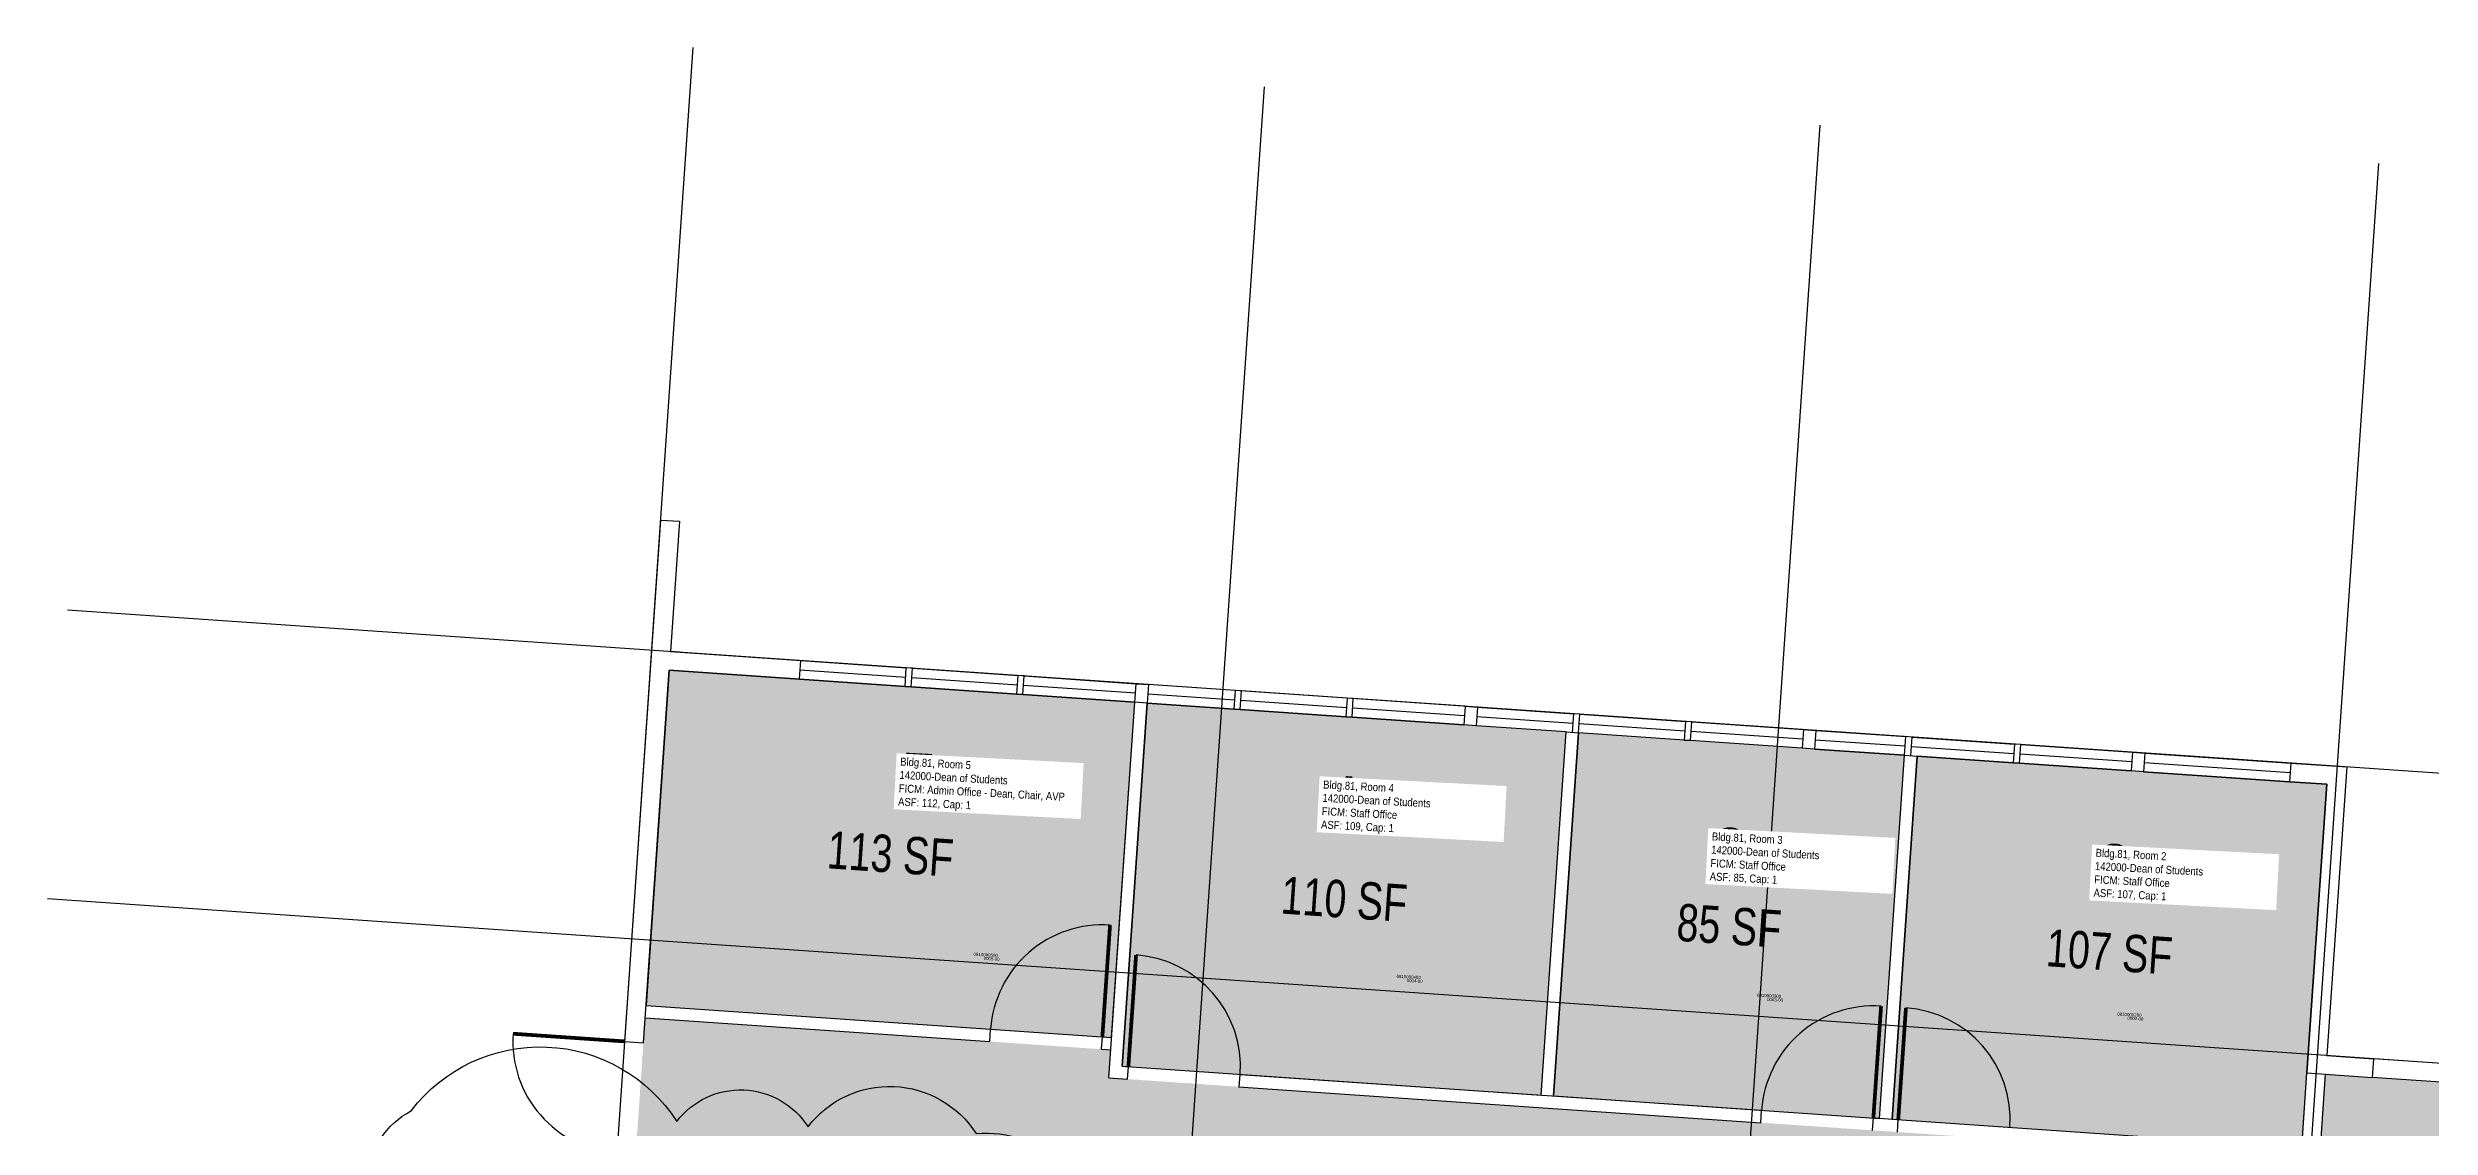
# Model space of a CAD drawing. Header units: inches. Extents: x 69222632 to 69224162, y 27679979 to 27681206.
# Drawn here: x 69222683 to 69223449, y 27680859 to 27681206 of the extents above; entities that cross this region are included whole.
import ezdxf
from ezdxf.enums import TextEntityAlignment as Align

# ---------------------------------------------------------------- set-up
doc = ezdxf.new("R2010")
doc.units = ezdxf.units.IN
doc.header["$LTSCALE"] = 50
doc.header["$MEASUREMENT"] = 0
for name, color, linetype in [('A-DOOR', 2, 'CONTINUOUS'), ('A-GLAZ', 1, 'CONTINUOUS'), ('A-GRID', 1, 'CONTINUOUS'), ('A-IDEN-RNUM', 7, 'CONTINUOUS'), ('A-IDEN-SNUM', 4, 'CONTINUOUS'), ('A-IDEN-VNUM', 4, 'CONTINUOUS'), ('A-WALL', 5, 'CONTINUOUS'), ('AREA-ASSIGN', 7, 'CONTINUOUS'), ('AREA-GROSS', 1, 'CONTINUOUS'), ('AREA-TEXT', 3, 'CONTINUOUS'), ('Rooms-Category-Color', 7, 'CONTINUOUS'), ('Rooms-College-Color', 7, 'CONTINUOUS'), ('Rooms-Department-Color', 7, 'CONTINUOUS'), ('Rooms-Division-Color', 7, 'CONTINUOUS'), ('Rooms-Information', 7, 'CONTINUOUS')]:
    doc.layers.add(name, color=color, linetype=linetype)
doc.layers.add('A-REV', color=1, linetype='CONTINUOUS', true_color=0xff0000)
doc.styles.add('CP_AREA', font='arial.ttf', dxfattribs={"height": 15})
doc.styles.add('CP_ROOMSNUMBER', font='arial.ttf', dxfattribs={"height": 1})
doc.styles.add('CP_ROOMVNUMBER', font='arial.ttf', dxfattribs={"width": 0.85, "height": 0.075})

msp = doc.modelspace()

# ---------------------------------------------------------------- hatches: boundary and pattern name
at = {"layer": 'Rooms-Category-Color', "true_color": 0xfa9ba3}
for points in [[(69223032.68, 27680995.4), (69222996.76, 27680997.88), (69222994.77, 27680998.01), (69222960.85, 27681000.35), (69222958.86, 27681000.48), (69222924.93, 27681002.82), (69222883.03, 27681005.7), (69222875.62, 27680897.96), (69223025.26, 27680887.66)], [(69223171.35, 27680985.86), (69223142.41, 27680987.85), (69223138.42, 27680988.13), (69223102.51, 27680990.6), (69223100.52, 27680990.74), (69223066.59, 27680993.07), (69223064.6, 27680993.21), (69223036.66, 27680995.13), (69223028.63, 27680878.41), (69223163.31, 27680869.14)], [(69223280.08, 27680978.38), (69223251.15, 27680980.37), (69223247.16, 27680980.65), (69223211.25, 27680983.12), (69223209.26, 27680983.25), (69223175.33, 27680985.59), (69223167.3, 27680868.86), (69223272.05, 27680861.66)], [(69223415.77, 27680969.05), (69223403.8, 27680969.87), (69223356.89, 27680973.1), (69223352.91, 27680973.37), (69223316.99, 27680975.84), (69223315, 27680975.98), (69223284.07, 27680978.11), (69223276.04, 27680861.38), (69223407.74, 27680852.32), (69223409.39, 27680876.27)]]:
    msp.add_hatch(color=241, dxfattribs=at).paths.add_polyline_path(points)
at = {"layer": 'Rooms-Category-Color', "true_color": 0xadadad}
for points in [[(69223270.63, 27680724.47), (69223318.52, 27680721.17), (69223327.65, 27680853.83), (69223024.37, 27680874.69), (69223024.99, 27680883.67), (69222875.34, 27680893.97), (69222872.12, 27680847.08), (69222920, 27680843.78), (69222919.93, 27680842.78), (69222991.76, 27680837.84), (69222991.42, 27680832.85), (69222990.42, 27680832.92), (69222971.1, 27680537.55), (69223293.33, 27680515.38), (69223296.35, 27680559.28), (69223307.33, 27680558.52), (69223318.52, 27680721.17), (69223270.63, 27680724.47), (69223260.47, 27680576.82), (69223174.68, 27680582.72), (69223174.41, 27680578.73), (69223022.77, 27680589.16), (69223038.69, 27680820.62), (69223190.33, 27680810.18), (69223190.06, 27680806.19), (69223275.85, 27680800.29)], [(69223469.77, 27680778.89), (69223476.16, 27680871.67), (69223415.37, 27680875.85), (69223408.99, 27680783.07)]]:
    msp.add_hatch(color=253, dxfattribs=at).paths.add_polyline_path(points)
at = {"layer": 'Rooms-College-Color', "true_color": 0x80bc67}
for points in [[(69223032.68, 27680995.4), (69222996.76, 27680997.88), (69222994.77, 27680998.01), (69222960.85, 27681000.35), (69222958.86, 27681000.48), (69222924.93, 27681002.82), (69222883.03, 27681005.7), (69222875.62, 27680897.96), (69223025.26, 27680887.66)], [(69223171.35, 27680985.86), (69223142.41, 27680987.85), (69223138.42, 27680988.13), (69223102.51, 27680990.6), (69223100.52, 27680990.74), (69223066.59, 27680993.07), (69223064.6, 27680993.21), (69223036.66, 27680995.13), (69223028.63, 27680878.41), (69223163.31, 27680869.14)], [(69223280.08, 27680978.38), (69223251.15, 27680980.37), (69223247.16, 27680980.65), (69223211.25, 27680983.12), (69223209.26, 27680983.25), (69223175.33, 27680985.59), (69223167.3, 27680868.86), (69223272.05, 27680861.66)], [(69223415.77, 27680969.05), (69223403.8, 27680969.87), (69223356.89, 27680973.1), (69223352.91, 27680973.37), (69223316.99, 27680975.84), (69223315, 27680975.98), (69223284.07, 27680978.11), (69223276.04, 27680861.38), (69223407.74, 27680852.32), (69223409.39, 27680876.27)]]:
    msp.add_hatch(color=83, dxfattribs=at).paths.add_polyline_path(points)
at = {"layer": 'Rooms-College-Color', "true_color": 0xadadad}
for points in [[(69223270.63, 27680724.47), (69223318.52, 27680721.17), (69223327.65, 27680853.83), (69223024.37, 27680874.69), (69223024.99, 27680883.67), (69222875.34, 27680893.97), (69222872.12, 27680847.08), (69222920, 27680843.78), (69222919.93, 27680842.78), (69222991.76, 27680837.84), (69222991.42, 27680832.85), (69222990.42, 27680832.92), (69222971.1, 27680537.55), (69223293.33, 27680515.38), (69223296.35, 27680559.28), (69223307.33, 27680558.52), (69223318.52, 27680721.17), (69223270.63, 27680724.47), (69223260.47, 27680576.82), (69223174.68, 27680582.72), (69223174.41, 27680578.73), (69223022.77, 27680589.16), (69223038.69, 27680820.62), (69223190.33, 27680810.18), (69223190.06, 27680806.19), (69223275.85, 27680800.29)], [(69223469.77, 27680778.89), (69223476.16, 27680871.67), (69223415.37, 27680875.85), (69223408.99, 27680783.07)]]:
    msp.add_hatch(color=253, dxfattribs=at).paths.add_polyline_path(points)
at = {"layer": 'Rooms-Department-Color', "true_color": 0x604aed}
for points in [[(69223032.68, 27680995.4), (69222996.76, 27680997.88), (69222994.77, 27680998.01), (69222960.85, 27681000.35), (69222958.86, 27681000.48), (69222924.93, 27681002.82), (69222883.03, 27681005.7), (69222875.62, 27680897.96), (69223025.26, 27680887.66)], [(69223171.35, 27680985.86), (69223142.41, 27680987.85), (69223138.42, 27680988.13), (69223102.51, 27680990.6), (69223100.52, 27680990.74), (69223066.59, 27680993.07), (69223064.6, 27680993.21), (69223036.66, 27680995.13), (69223028.63, 27680878.41), (69223163.31, 27680869.14)], [(69223280.08, 27680978.38), (69223251.15, 27680980.37), (69223247.16, 27680980.65), (69223211.25, 27680983.12), (69223209.26, 27680983.25), (69223175.33, 27680985.59), (69223167.3, 27680868.86), (69223272.05, 27680861.66)], [(69223415.77, 27680969.05), (69223403.8, 27680969.87), (69223356.89, 27680973.1), (69223352.91, 27680973.37), (69223316.99, 27680975.84), (69223315, 27680975.98), (69223284.07, 27680978.11), (69223276.04, 27680861.38), (69223407.74, 27680852.32), (69223409.39, 27680876.27)]]:
    msp.add_hatch(color=173, dxfattribs=at).paths.add_polyline_path(points)
at = {"layer": 'Rooms-Department-Color', "true_color": 0xacacac}
for points in [[(69223270.63, 27680724.47), (69223318.52, 27680721.17), (69223327.65, 27680853.83), (69223024.37, 27680874.69), (69223024.99, 27680883.67), (69222875.34, 27680893.97), (69222872.12, 27680847.08), (69222920, 27680843.78), (69222919.93, 27680842.78), (69222991.76, 27680837.84), (69222991.42, 27680832.85), (69222990.42, 27680832.92), (69222971.1, 27680537.55), (69223293.33, 27680515.38), (69223296.35, 27680559.28), (69223307.33, 27680558.52), (69223318.52, 27680721.17), (69223270.63, 27680724.47), (69223260.47, 27680576.82), (69223174.68, 27680582.72), (69223174.41, 27680578.73), (69223022.77, 27680589.16), (69223038.69, 27680820.62), (69223190.33, 27680810.18), (69223190.06, 27680806.19), (69223275.85, 27680800.29)], [(69223469.77, 27680778.89), (69223476.16, 27680871.67), (69223415.37, 27680875.85), (69223408.99, 27680783.07)]]:
    msp.add_hatch(color=253, dxfattribs=at).paths.add_polyline_path(points)
at = {"layer": 'Rooms-Division-Color', "true_color": 0x604aed}
for points in [[(69223032.68, 27680995.4), (69222996.76, 27680997.88), (69222994.77, 27680998.01), (69222960.85, 27681000.35), (69222958.86, 27681000.48), (69222924.93, 27681002.82), (69222883.03, 27681005.7), (69222875.62, 27680897.96), (69223025.26, 27680887.66)], [(69223171.35, 27680985.86), (69223142.41, 27680987.85), (69223138.42, 27680988.13), (69223102.51, 27680990.6), (69223100.52, 27680990.74), (69223066.59, 27680993.07), (69223064.6, 27680993.21), (69223036.66, 27680995.13), (69223028.63, 27680878.41), (69223163.31, 27680869.14)], [(69223280.08, 27680978.38), (69223251.15, 27680980.37), (69223247.16, 27680980.65), (69223211.25, 27680983.12), (69223209.26, 27680983.25), (69223175.33, 27680985.59), (69223167.3, 27680868.86), (69223272.05, 27680861.66)], [(69223415.77, 27680969.05), (69223403.8, 27680969.87), (69223356.89, 27680973.1), (69223352.91, 27680973.37), (69223316.99, 27680975.84), (69223315, 27680975.98), (69223284.07, 27680978.11), (69223276.04, 27680861.38), (69223407.74, 27680852.32), (69223409.39, 27680876.27)]]:
    msp.add_hatch(color=173, dxfattribs=at).paths.add_polyline_path(points)
at = {"layer": 'Rooms-Division-Color', "true_color": 0xadadad}
for points in [[(69223270.63, 27680724.47), (69223318.52, 27680721.17), (69223327.65, 27680853.83), (69223024.37, 27680874.69), (69223024.99, 27680883.67), (69222875.34, 27680893.97), (69222872.12, 27680847.08), (69222920, 27680843.78), (69222919.93, 27680842.78), (69222991.76, 27680837.84), (69222991.42, 27680832.85), (69222990.42, 27680832.92), (69222971.1, 27680537.55), (69223293.33, 27680515.38), (69223296.35, 27680559.28), (69223307.33, 27680558.52), (69223318.52, 27680721.17), (69223270.63, 27680724.47), (69223260.47, 27680576.82), (69223174.68, 27680582.72), (69223174.41, 27680578.73), (69223022.77, 27680589.16), (69223038.69, 27680820.62), (69223190.33, 27680810.18), (69223190.06, 27680806.19), (69223275.85, 27680800.29)], [(69223469.77, 27680778.89), (69223476.16, 27680871.67), (69223415.37, 27680875.85), (69223408.99, 27680783.07)]]:
    msp.add_hatch(color=253, dxfattribs=at).paths.add_polyline_path(points)

# ---------------------------------------------------------------- linework, layer by layer
at = {"layer": 'A-DOOR', "const_width": 1.2}
for points in [[(69223022.27, 27680887.86), (69223024.74, 27680923.78)], [(69223030.63, 27680878.27), (69223033.1, 27680914.18)], [(69223270.05, 27680861.8), (69223272.52, 27680897.71)], [(69223278.04, 27680861.25), (69223280.51, 27680897.16)], [(69222868.81, 27680886.4), (69222832.89, 27680888.87)]]:
    msp.add_lwpolyline(points, dxfattribs=at)
at = {"layer": 'A-DOOR'}
for centre, start, end in [((69223022.27, 27680887.86), 86.064, 176.064), ((69223030.63, 27680878.27), 356.064, 86.064), ((69223270.05, 27680861.8), 86.064, 176.064), ((69223278.04, 27680861.25), 356.064, 86.064), ((69222868.81, 27680886.4), 176.064, 266.064)]:
    msp.add_arc(centre, 36, start, end, dxfattribs=at)
at = {"layer": 'A-GLAZ'}
for p, q in [((69222925.14, 27681005.81), (69222959.06, 27681003.48)), ((69222925.34, 27681008.8), (69222959.27, 27681006.47)), ((69222961.26, 27681006.33), (69222995.18, 27681004)), ((69222924.93, 27681002.82), (69222958.86, 27681000.48)), ((69222960.85, 27681000.35), (69222994.77, 27680998.01)), ((69222961.05, 27681003.34), (69222994.98, 27681001.01)), ((69222996.76, 27680997.88), (69223032.68, 27680995.4)), ((69222996.97, 27681000.87), (69223032.88, 27680998.4)), ((69222997.17, 27681003.86), (69223033.09, 27681001.39)), ((69223036.87, 27680998.12), (69223064.81, 27680996.2)), ((69223065.01, 27680999.19), (69223037.08, 27681001.12)), ((69223100.93, 27680996.72), (69223067, 27680999.06)), ((69223036.66, 27680995.13), (69223064.6, 27680993.21)), ((69223066.59, 27680993.07), (69223100.52, 27680990.74)), ((69223066.8, 27680996.06), (69223100.72, 27680993.73)), ((69223102.51, 27680990.6), (69223138.42, 27680988.13)), ((69223102.71, 27680993.59), (69223138.63, 27680991.12)), ((69223138.83, 27680994.11), (69223102.92, 27680996.59)), ((69223142.62, 27680990.85), (69223173.55, 27680988.72)), ((69223142.82, 27680993.84), (69223173.75, 27680991.71)), ((69223175.74, 27680991.57), (69223209.67, 27680989.24)), ((69223171.35, 27680985.86), (69223142.41, 27680987.85)), ((69223209.26, 27680983.25), (69223175.33, 27680985.59)), ((69223175.54, 27680988.58), (69223209.46, 27680986.25)), ((69223247.16, 27680980.65), (69223211.25, 27680983.12)), ((69223211.45, 27680986.11), (69223247.37, 27680983.64)), ((69223211.66, 27680989.1), (69223247.57, 27680986.63)), ((69223251.35, 27680983.37), (69223280.29, 27680981.37)), ((69223251.56, 27680986.36), (69223280.5, 27680984.37)), ((69223282.49, 27680984.23), (69223315.41, 27680981.96)), ((69223251.15, 27680980.37), (69223280.08, 27680978.38)), ((69223282.28, 27680981.24), (69223315.21, 27680978.97)), ((69223284.07, 27680978.11), (69223315, 27680975.98)), ((69223316.99, 27680975.84), (69223352.91, 27680973.37)), ((69223317.2, 27680978.84), (69223353.11, 27680976.36)), ((69223317.4, 27680981.83), (69223353.32, 27680979.36)), ((69223357.1, 27680976.09), (69223404.01, 27680972.86)), ((69223357.31, 27680979.08), (69223404.21, 27680975.86)), ((69223356.89, 27680973.1), (69223403.8, 27680969.87))]:
    msp.add_line(p, q, dxfattribs=at)
at = {"layer": 'A-GRID'}
for p, q in [((69222823.34, 27680225.59), (69222890.79, 27681205.83)), ((69223006.93, 27680212.96), (69223074.37, 27681193.2)), ((69223185.55, 27680200.67), (69223252.99, 27681180.91)), ((69223365.06, 27680188.32), (69223432.51, 27681168.56)), ((69224161.95, 27680923.72), (69222689.71, 27681025.02)), ((69224155.57, 27680830.94), (69222683.32, 27680932.24))]:
    msp.add_line(p, q, dxfattribs=at)
at = {"layer": 'A-REV'}
msp.add_lwpolyline([(69222800.2, 27680864.14, -0.520567), (69222885.48, 27680860.67, -0.520567), (69222927.68, 27680858.95, -0.520567), (69222981.71, 27680856.75, -0.520567), (69223015.81, 27680817.65, -0.520567), (69223019, 27680739.48, -0.520567), (69222969.15, 27680734.81, -0.520567), (69222929.77, 27680737.07, -0.520567), (69222835.76, 27680742.45, -0.520567), (69222790.22, 27680775.15, -0.520567), (69222795.04, 27680818.14, -0.520567)], format="xyb", close=True, dxfattribs=at)
at = {"layer": 'A-WALL'}
for p, q in [((69222868.81, 27680886.4), (69222880.34, 27681054)), ((69222880.34, 27681054), (69222886.33, 27681053.59)), ((69222886.33, 27681053.59), (69222883.44, 27681011.69)), ((69222874.79, 27680885.98), (69222883.03, 27681005.7)), ((69222883.03, 27681005.7), (69222924.93, 27681002.82)), ((69222886.02, 27681005.49), (69222883.05, 27681005.7)), ((69222883.44, 27681011.69), (69222925.34, 27681008.8)), ((69222886.44, 27681011.48), (69222883.44, 27681011.69)), ((69222924.93, 27681002.82), (69222925.34, 27681008.8)), ((69222958.86, 27681000.48), (69222959.27, 27681006.47)), ((69222961.26, 27681006.33), (69222959.27, 27681006.47)), ((69222960.85, 27681000.35), (69222961.26, 27681006.33)), ((69222958.86, 27681000.48), (69222960.85, 27681000.35)), ((69222994.77, 27680998.01), (69222995.18, 27681004)), ((69222994.77, 27680998.01), (69222996.76, 27680997.88)), ((69222997.17, 27681003.86), (69222995.18, 27681004)), ((69222996.76, 27680997.88), (69222997.17, 27681003.86)), ((69223032.68, 27680995.4), (69223033.09, 27681001.39)), ((69223033.09, 27681001.39), (69223037.08, 27681001.12)), ((69223037.08, 27681001.12), (69223036.66, 27680995.13)), ((69223064.6, 27680993.21), (69223065.01, 27680999.19)), ((69223067, 27680999.06), (69223065.01, 27680999.19)), ((69223066.59, 27680993.07), (69223067, 27680999.06)), ((69223024.37, 27680874.69), (69223032.68, 27680995.4)), ((69223028.63, 27680878.41), (69223036.66, 27680995.13)), ((69223036.66, 27680995.13), (69223032.68, 27680995.4)), ((69223064.6, 27680993.21), (69223066.59, 27680993.07)), ((69223100.93, 27680996.72), (69223100.52, 27680990.74)), ((69223100.52, 27680990.74), (69223102.51, 27680990.6)), ((69223102.92, 27680996.59), (69223100.93, 27680996.72)), ((69223102.51, 27680990.6), (69223102.92, 27680996.59)), ((69223138.83, 27680994.11), (69223138.42, 27680988.13)), ((69223138.83, 27680994.11), (69223142.82, 27680993.84)), ((69223142.82, 27680993.84), (69223142.41, 27680987.85)), ((69223173.34, 27680985.73), (69223173.75, 27680991.71)), ((69223175.74, 27680991.57), (69223173.75, 27680991.71)), ((69223175.33, 27680985.59), (69223175.74, 27680991.57)), ((69223142.41, 27680987.85), (69223138.42, 27680988.13)), ((69223163.31, 27680869.14), (69223171.35, 27680985.86)), ((69223167.3, 27680868.86), (69223175.33, 27680985.59)), ((69223171.35, 27680985.86), (69223175.33, 27680985.59)), ((69223209.67, 27680989.24), (69223209.26, 27680983.25)), ((69223209.26, 27680983.25), (69223211.25, 27680983.12)), ((69223211.66, 27680989.1), (69223209.67, 27680989.24)), ((69223211.25, 27680983.12), (69223211.66, 27680989.1)), ((69223247.57, 27680986.63), (69223247.16, 27680980.65)), ((69223247.57, 27680986.63), (69223251.56, 27680986.36)), ((69223251.56, 27680986.36), (69223251.15, 27680980.37)), ((69223280.08, 27680978.38), (69223280.5, 27680984.37)), ((69223282.49, 27680984.23), (69223280.5, 27680984.37)), ((69223282.08, 27680978.24), (69223282.49, 27680984.23)), ((69223315.41, 27680981.96), (69223315, 27680975.98)), ((69223317.4, 27680981.83), (69223315.41, 27680981.96)), ((69223251.15, 27680980.37), (69223247.16, 27680980.65)), ((69223272.05, 27680861.66), (69223280.08, 27680978.38)), ((69223276.04, 27680861.38), (69223284.07, 27680978.11)), ((69223280.08, 27680978.38), (69223284.07, 27680978.11)), ((69223315, 27680975.98), (69223316.99, 27680975.84)), ((69223316.99, 27680975.84), (69223317.4, 27680981.83)), ((69223353.32, 27680979.36), (69223352.91, 27680973.37)), ((69223353.32, 27680979.36), (69223357.31, 27680979.08)), ((69223357.31, 27680979.08), (69223356.89, 27680973.1)), ((69223404.21, 27680975.86), (69223403.8, 27680969.87)), ((69223404.21, 27680975.86), (69223422.17, 27680974.62)), ((69223422.17, 27680974.62), (69223415.79, 27680881.84)), ((69223356.89, 27680973.1), (69223352.91, 27680973.37)), ((69223403.8, 27680969.87), (69223415.77, 27680969.05)), ((69223415.77, 27680969.05), (69223409.39, 27680876.27)), ((69222875.62, 27680897.96), (69222986.36, 27680890.34)), ((69222875.34, 27680893.97), (69222986.08, 27680886.35)), ((69222986.08, 27680886.35), (69222986.36, 27680890.34)), ((69222868.81, 27680886.4), (69222874.79, 27680885.98)), ((69223022, 27680883.88), (69223022.27, 27680887.86)), ((69223022, 27680883.88), (69223024.99, 27680883.67)), ((69223022.27, 27680887.86), (69223025.26, 27680887.66)), ((69223028.63, 27680878.41), (69223030.63, 27680878.27)), ((69223030.36, 27680874.28), (69223030.63, 27680878.27)), ((69223066.27, 27680871.81), (69223066.55, 27680875.8)), ((69223066.55, 27680875.8), (69223234.14, 27680864.27)), ((69223402.39, 27680774.51), (69223409.39, 27680876.27)), ((69223408.37, 27680774.09), (69223415.37, 27680875.85)), ((69223409.39, 27680876.27), (69223430.34, 27680874.82)), ((69223415.79, 27680881.84), (69223430.75, 27680880.81)), ((69223430.75, 27680880.81), (69223430.34, 27680874.82)), ((69223460.27, 27680872.76), (69223430.34, 27680874.82)), ((69223460.68, 27680878.75), (69223430.75, 27680880.81)), ((69223024.37, 27680874.69), (69223030.36, 27680874.28)), ((69223066.05, 27680871.83), (69223233.86, 27680860.28)), ((69223233.86, 27680860.28), (69223234.14, 27680864.27)), ((69223269.78, 27680857.81), (69223270.05, 27680861.8)), ((69223270.05, 27680861.8), (69223278.04, 27680861.25)), ((69223277.76, 27680857.26), (69223278.04, 27680861.25))]:
    msp.add_line(p, q, dxfattribs=at)
at = {"layer": 'AREA-ASSIGN'}
for points in [[(69223032.68, 27680995.4), (69222996.76, 27680997.88), (69222994.77, 27680998.01), (69222960.85, 27681000.35), (69222958.86, 27681000.48), (69222924.93, 27681002.82), (69222883.03, 27681005.7), (69222875.62, 27680897.96), (69223025.26, 27680887.66)], [(69223171.35, 27680985.86), (69223142.41, 27680987.85), (69223138.42, 27680988.13), (69223102.51, 27680990.6), (69223100.52, 27680990.74), (69223066.59, 27680993.07), (69223064.6, 27680993.21), (69223036.66, 27680995.13), (69223028.63, 27680878.41), (69223163.31, 27680869.14)], [(69223280.08, 27680978.38), (69223251.15, 27680980.37), (69223247.16, 27680980.65), (69223211.25, 27680983.12), (69223209.26, 27680983.25), (69223175.33, 27680985.59), (69223167.3, 27680868.86), (69223272.05, 27680861.66)], [(69223415.77, 27680969.05), (69223403.8, 27680969.87), (69223356.89, 27680973.1), (69223352.91, 27680973.37), (69223316.99, 27680975.84), (69223315, 27680975.98), (69223284.07, 27680978.11), (69223276.04, 27680861.38), (69223407.74, 27680852.32), (69223409.39, 27680876.27)]]:
    msp.add_lwpolyline(points, close=True, dxfattribs=at)
at = {"layer": 'AREA-ASSIGN', "const_width": 0.001}
msp.add_lwpolyline([(69223327.65, 27680853.83), (69223024.37, 27680874.69), (69223024.99, 27680883.67), (69222875.34, 27680893.97), (69222872.12, 27680847.08)], dxfattribs=at)
msp.add_lwpolyline([(69223469.77, 27680778.89), (69223476.16, 27680871.67), (69223415.37, 27680875.85), (69223408.99, 27680783.07)], close=True, dxfattribs=at)
at = {"layer": 'AREA-GROSS', "const_width": 0.012}
msp.add_lwpolyline([(69222880.34, 27681054), (69222886.33, 27681053.59), (69222883.44, 27681011.69), (69223422.17, 27680974.62), (69223415.79, 27680881.84), (69223918.6, 27680847.24), (69223900.47, 27680583.87), (69223397.66, 27680618.46), (69223381.19, 27680379.03), (69222842.46, 27680416.09), (69222839.79, 27680377.19), (69222833.83, 27680377.6), (69222848.01, 27680584.11), (69222812.09, 27680586.58), (69222817.86, 27680670.38), (69222805.89, 27680671.21), (69222812.68, 27680769.97), (69222824.66, 27680769.15), (69222830.22, 27680849.96), (69222866.13, 27680847.49)], close=True, dxfattribs=at)

# ---------------------------------------------------------------- texts
at = {"layer": 'A-IDEN-RNUM', "style": 'CP_ROOMSNUMBER'}
for s, p in [('0005-00', (69222986.69, 27680912.96)), ('0004-00', (69223122.64, 27680905.86)), ('0003-00', (69223238.45, 27680899.8)), ('0002-00', (69223354.26, 27680893.75))]:
    msp.add_text(s, height=1, rotation=357.00801, dxfattribs=at).set_placement(p, align=Align.MIDDLE)
at = {"layer": 'A-IDEN-SNUM', "style": 'CP_ROOMSNUMBER'}
for s, p in [('0810000500', (69222984.76, 27680914.24)), ('0810000400', (69223120.71, 27680907.14)), ('0810000300', (69223236.52, 27680901.08)), ('0810000200', (69223352.33, 27680895.03))]:
    msp.add_text(s, height=1, rotation=357.00801, dxfattribs=at).set_placement(p, align=Align.MIDDLE)
at = {"layer": 'A-IDEN-VNUM', "style": 'CP_ROOMVNUMBER', "width": 0.85}
for s, p in [('5', (69222962.92, 27680969.88)), ('4', (69223098.87, 27680962.77)), ('3', (69223223.78, 27680945.97)), ('2', (69223347.12, 27680940.89))]:
    msp.add_text(s, height=18, rotation=357.00801, dxfattribs=at).set_placement(p, align=Align.MIDDLE)
at = {"layer": 'AREA-TEXT', "style": 'CP_AREA', "width": 0.75}
for s, p in [('113 SF', (69222954.15, 27680946.68)), ('110 SF', (69223099.99, 27680932.13)), ('85 SF', (69223223.69, 27680923.62)), ('107 SF', (69223345.91, 27680915.21))]:
    msp.add_text(s, height=12, rotation=356.064, dxfattribs=at).set_placement(p, align=Align.MIDDLE_CENTER)

# ---------------------------------------------------------------- next in the draw order: texts
at = {"layer": 'Rooms-Information', "width": 57.6, "attachment_point": 7, "rotation": 357.00801, "style": 'CP_ROOMVNUMBER', "bg_fill": 3, "box_fill_scale": 1.5, "bg_fill_color": 256, "bg_fill_true_color": 13158600, "bg_fill_transparency": 0}
for s, insert, char_height in [('Bldg.81, Room 5^M^J142000-Dean of Students^M^JFICM: Admin Office - Dean, Chair, AVP^M^JASF: 112, Cap: 1', (69222956.53, 27680961.47), 2.57143), ('Bldg.81, Room 4^M^J142000-Dean of Students^M^JFICM: Staff Office^M^JASF: 109, Cap: 1', (69223092.46, 27680954.09), 2.5714), ('Bldg.81, Room 3^M^J142000-Dean of Students^M^JFICM: Staff Office^M^JASF: 85, Cap: 1', (69223217.38, 27680937.42), 2.5714), ('Bldg.81, Room 2^M^J142000-Dean of Students^M^JFICM: Staff Office^M^JASF: 107, Cap: 1', (69223340.72, 27680932.17), 2.5714)]:
    msp.add_mtext(s, dxfattribs=dict(at, insert=insert, char_height=char_height))

doc.saveas('drawing.dxf')
